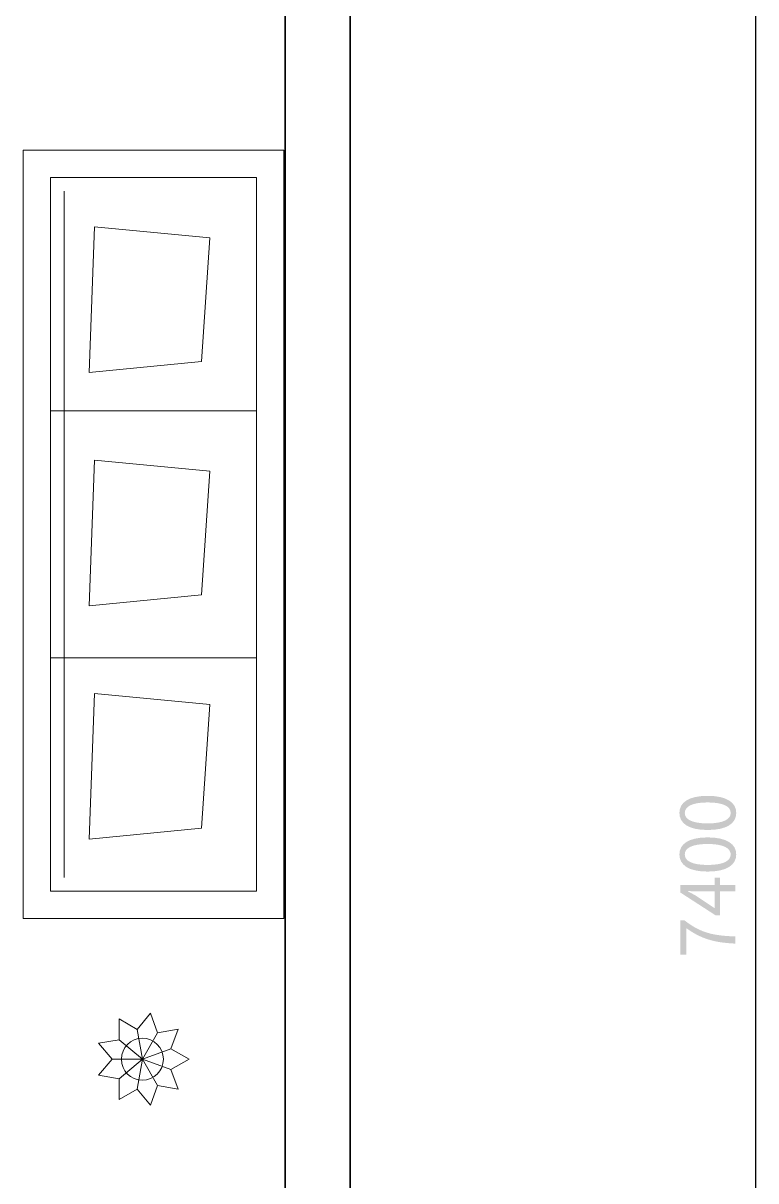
# Model space of a CAD drawing. Header units: millimetres. Extents: x -4600 to 229000, y -4300 to 19460.
# Drawn here: x 53065 to 55735, y 6857 to 11075 of the extents above; entities that cross this region are included whole.
import ezdxf

# ---------------------------------------------------------------- set-up
doc = ezdxf.new("R2010")
doc.units = ezdxf.units.MM
doc.header["$LTSCALE"] = 100
for name, color, linetype, lineweight in [('A-DIMS', 7, 'Continuous', 13), ('A-EX-WALL', 7, 'Continuous', 35), ('A-FURN', 7, 'Continuous', 18), ('R2-DETAIL', 7, 'Continuous', 13), ('R2-PLANT', 3, 'Continuous', 13)]:
    doc.layers.add(name, color=color, linetype=linetype, lineweight=lineweight)

# ---------------------------------------------------------------- blocks, each defined once
blk = doc.blocks.new('SOURCE_PROPOSED')
at = {"layer": 'A-EX-WALL'}
for p, q in [((14257, 2328.5), (14257, 11670.9)), ((14020, 2570.8), (14020, 9630))]:
    blk.add_line(p, q, dxfattribs=at)
blk = doc.blocks.new('FURNITURE_DESIGN')
at = {"layer": 'A-FURN'}
for p, q in [((13165.5, 7862.2), (13915.5, 7862.2)), ((13165.5, 6962.2), (13915.5, 6962.2))]:
    blk.add_line(p, q, dxfattribs=at)
for points in [[(13065.5, 8812.2), (14015.5, 8812.2), (14015.5, 6012.2), (13065.5, 6012.2)], [(13165.5, 8712.2), (13915.5, 8712.2), (13915.5, 6112.2), (13165.5, 6112.2)]]:
    blk.add_lwpolyline(points, close=True, dxfattribs=at)
at = {"layer": 'R2-DETAIL'}
blk.add_line((13215.5, 6162.2), (13215.5, 8662.2), dxfattribs=at)
for points in [[(13305.5, 8002.2), (13715.5, 8042.2), (13745.5, 8492.2), (13325.5, 8532.2)], [(13305.5, 7152.2), (13715.5, 7192.2), (13745.5, 7642.2), (13325.5, 7682.2)], [(13305.5, 6302.2), (13715.5, 6342.2), (13745.5, 6792.2), (13325.5, 6832.2)]]:
    blk.add_lwpolyline(points, close=True, dxfattribs=at)
at = {"layer": 'R2-PLANT'}
for points in [[(13500, 5500), (13555.3, 5595.6), (13529.5, 5667.4), (13480.7, 5608.8), (13500, 5500)], [(13500, 5500), (13480.9, 5608.8), (13415, 5647.2), (13415.3, 5570.9), (13500, 5500)], [(13500, 5500), (13415.4, 5571.1), (13340.3, 5558.1), (13389.5, 5499.9), (13500, 5500)], [(13500, 5500), (13603.9, 5537.7), (13630.2, 5609.3), (13555.2, 5595.7), (13500, 5500)], [(13500, 5500), (13603.8, 5462.1), (13670, 5500), (13603.8, 5537.9), (13500, 5500)], [(13500, 5500), (13389.5, 5500.1), (13340.3, 5441.9), (13415.4, 5428.9), (13500, 5500)], [(13500, 5500), (13415.3, 5429.1), (13415, 5352.8), (13480.9, 5391.2), (13500, 5500)], [(13500, 5500), (13480.7, 5391.2), (13529.5, 5332.6), (13555.3, 5404.4), (13500, 5500)], [(13500, 5500), (13555.2, 5404.3), (13630.2, 5390.7), (13603.9, 5462.3), (13500, 5500)]]:
    blk.add_lwpolyline(points, dxfattribs=at)
blk.add_circle((13500, 5500), 76.5, dxfattribs=at)
blk = doc.blocks.new('*D19')
at = {"layer": 'A-DIMS'}
h = blk.add_hatch(color=256, dxfattribs=at)
edge = h.paths.add_edge_path()
edge.add_spline(control_points=[(15663.9, 6397.3), (15663.9, 6435.2), (15629.5, 6459.5), (15559.7, 6459.5), (15490.4, 6459.5), (15456.8, 6435.2), (15456.8, 6397.3), (15456.8, 6359.1), (15490.4, 6335.1), (15559.7, 6335.1), (15629.5, 6335.1), (15663.9, 6359.1), (15663.9, 6397.3)], knot_values=[0, 0, 0, 0, 1, 1, 1, 2, 2, 2, 3, 3, 3, 4, 4, 4, 4], degree=3, periodic=0)
edge = h.paths.add_edge_path(flags=0)
edge.add_spline(control_points=[(15643.7, 6397.3), (15643.7, 6374.6), (15618.3, 6359.1), (15559.7, 6359.1), (15501.3, 6359.1), (15476.4, 6374.6), (15476.4, 6397.3), (15476.4, 6419.9), (15501.3, 6435.5), (15559.7, 6435.5), (15618.3, 6435.5), (15643.7, 6419.9), (15643.7, 6397.3)], knot_values=[0, 0, 0, 0, 1, 1, 1, 2, 2, 2, 3, 3, 3, 4, 4, 4, 4], degree=3, periodic=0)
h = blk.add_hatch(color=256, dxfattribs=at)
edge = h.paths.add_edge_path()
edge.add_spline(control_points=[(15663.9, 6245.9), (15663.9, 6283.8), (15629.5, 6308.1), (15559.7, 6308.1), (15490.4, 6308.1), (15456.8, 6283.8), (15456.8, 6245.9), (15456.8, 6207.7), (15490.4, 6183.6), (15559.7, 6183.6), (15629.5, 6183.6), (15663.9, 6207.7), (15663.9, 6245.9)], knot_values=[0, 0, 0, 0, 1, 1, 1, 2, 2, 2, 3, 3, 3, 4, 4, 4, 4], degree=3, periodic=0)
edge = h.paths.add_edge_path(flags=0)
edge.add_spline(control_points=[(15643.7, 6245.9), (15643.7, 6223.2), (15618.3, 6207.7), (15559.7, 6207.7), (15501.3, 6207.7), (15476.4, 6223.2), (15476.4, 6245.9), (15476.4, 6268.5), (15501.3, 6284.1), (15559.7, 6284.1), (15618.3, 6284.1), (15643.7, 6268.5), (15643.7, 6245.9)], knot_values=[0, 0, 0, 0, 1, 1, 1, 2, 2, 2, 3, 3, 3, 4, 4, 4, 4], degree=3, periodic=0)
h = blk.add_hatch(color=256, dxfattribs=at)
h.paths.add_polyline_path([(15660.3, 6111.3), (15660.3, 6134.8), (15605.2, 6134.8), (15605.2, 6161.5), (15585.3, 6161.5), (15585.3, 6134.8), (15460.3, 6134.8), (15460.3, 6107.2), (15588.9, 6024), (15605.2, 6024), (15605.2, 6111.3), (15660.3, 6111.3)])
edge = h.paths.add_edge_path(flags=0)
edge.add_line((15585.3, 6111.3), (15585.3, 6049.9))
edge.add_line((15585.3, 6049.9), (15517.1, 6095.5))
edge.add_spline(control_points=[(15517.1, 6095.5), (15507.3, 6101.2), (15497.2, 6106.7), (15487.6, 6111.6)], knot_values=[0, 0, 0, 0, 1, 1, 1, 1], degree=3, periodic=0)
edge.add_line((15487.6, 6111.6), (15487.6, 6112.7))
edge.add_spline(control_points=[(15487.6, 6112.7), (15497.7, 6112.2), (15514.1, 6111.3), (15523.9, 6111.3)], knot_values=[0, 0, 0, 0, 1, 1, 1, 1], degree=3, periodic=0)
edge.add_line((15523.9, 6111.3), (15585.3, 6111.3))
h = blk.add_hatch(color=256, dxfattribs=at)
edge = h.paths.add_edge_path()
edge.add_line((15660.3, 5921.2), (15660.3, 5947.1))
edge.add_spline(control_points=[(15660.3, 5947.1), (15582, 5950.4), (15535.4, 5958.8), (15475.4, 6005.7)], knot_values=[0, 0, 0, 0, 1, 1, 1, 1], degree=3, periodic=0)
edge.add_line((15475.4, 6005.7), (15460.3, 6005.7))
edge.add_line((15460.3, 6005.7), (15460.3, 5880.5))
edge.add_line((15460.3, 5880.5), (15481.6, 5880.5))
edge.add_line((15481.6, 5880.5), (15481.6, 5977.6))
edge.add_spline(control_points=[(15481.6, 5977.6), (15536.2, 5938.3), (15584.5, 5924.7), (15660.3, 5921.2)], knot_values=[0, 0, 0, 0, 1, 1, 1, 1], degree=3, periodic=0)
blk.add_line((15735.3, 2470), (15735.3, 9870))
blk = doc.blocks.new('SOURCE_DIMENSIONS')
blk.add_blockref('*D19', (0, 0))
blk = doc.blocks.new('PLAN_DIMENSIONS')
blk.add_blockref('SOURCE_DIMENSIONS', (0, 0))
blk = doc.blocks.new('A02_SHEET')
for name in ['PLAN_DIMENSIONS', 'SOURCE_PROPOSED', 'FURNITURE_DESIGN']:
    blk.add_blockref(name, (0, 1800))

msp = doc.modelspace()

# ---------------------------------------------------------------- block references
msp.add_blockref('A02_SHEET', (40000, 0))

doc.saveas('drawing.dxf')
